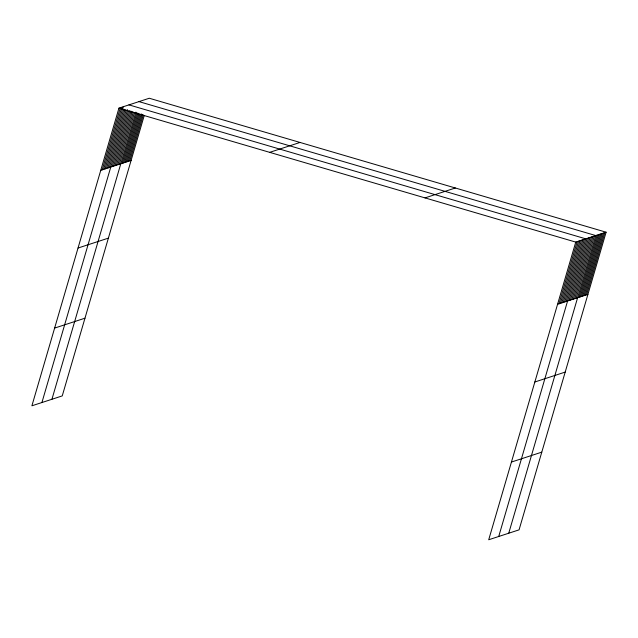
<?xml version="1.0" encoding="UTF-8"?>
<svg xmlns="http://www.w3.org/2000/svg" width="638" height="638" viewBox="0 0 638 638"><rect width="100%" height="100%" fill="white"/><g stroke="black" fill="none" stroke-linecap="round" stroke-linejoin="round"><path stroke-width="0.96" d="M606.1 232.2L575.755 242.097L488.716 539.756L519.061 529.851L606.1 232.2L149.284 98.244L118.939 108.149L31.9 405.8L62.245 395.903L144.252 115.462M102.192 169.86L120.375 107.678M103.619 169.389L121.523 108.165M105.047 168.926L123.23 106.745M106.482 168.456L123.828 109.146M107.91 167.993L124.976 109.64M109.345 167.523L126.125 110.127M41.917 402.53L127.56 109.664M112.2 166.59L128.429 111.108M113.636 166.127L129.857 110.637M115.063 165.657L131.013 111.132M116.499 165.194L132.162 111.618M117.926 164.724L133.31 112.113M119.354 164.261L134.458 112.599M51.933 399.268L135.894 112.136M122.073 163.368L136.899 112.671M123.365 162.953L137.912 113.205M124.657 162.531L138.924 113.739M125.949 162.108L139.929 114.274M127.233 161.685L141.221 113.859M128.525 161.262L142.234 114.393M129.817 160.848L143.239 114.928M559 303.816L577.183 241.635M560.435 303.345L578.61 241.164M561.863 302.883L580.046 240.701M563.29 302.412L581.473 240.231M564.726 301.949L582.909 239.768M566.153 301.479L584.336 239.298M498.725 536.486L585.764 238.835L128.956 104.879M569.016 300.546L587.199 238.365M570.444 300.075L588.627 237.902M571.879 299.613L590.062 237.432M573.307 299.142L591.49 236.969M574.734 298.68L592.917 236.499M576.17 298.209L594.353 236.028M508.741 533.224L595.78 235.566L138.972 101.609M578.889 297.324L597.072 235.143M580.181 296.901L598.364 234.72M581.465 296.487L599.648 234.305M582.757 296.064L600.94 233.883M584.049 295.641L602.232 233.46M585.341 295.219L603.524 233.037M586.625 294.796L604.808 232.623M100.756 170.322L131.109 160.425M269.691 152.346L300.035 142.449M78.035 248.03L108.38 238.134M425.004 197.892L455.349 187.995M54.621 328.091L84.974 318.195M557.572 304.278L587.917 294.381M534.843 381.987L565.196 372.09M511.437 462.048L541.782 452.151M118.939 108.149L575.755 242.097"/></g></svg>
